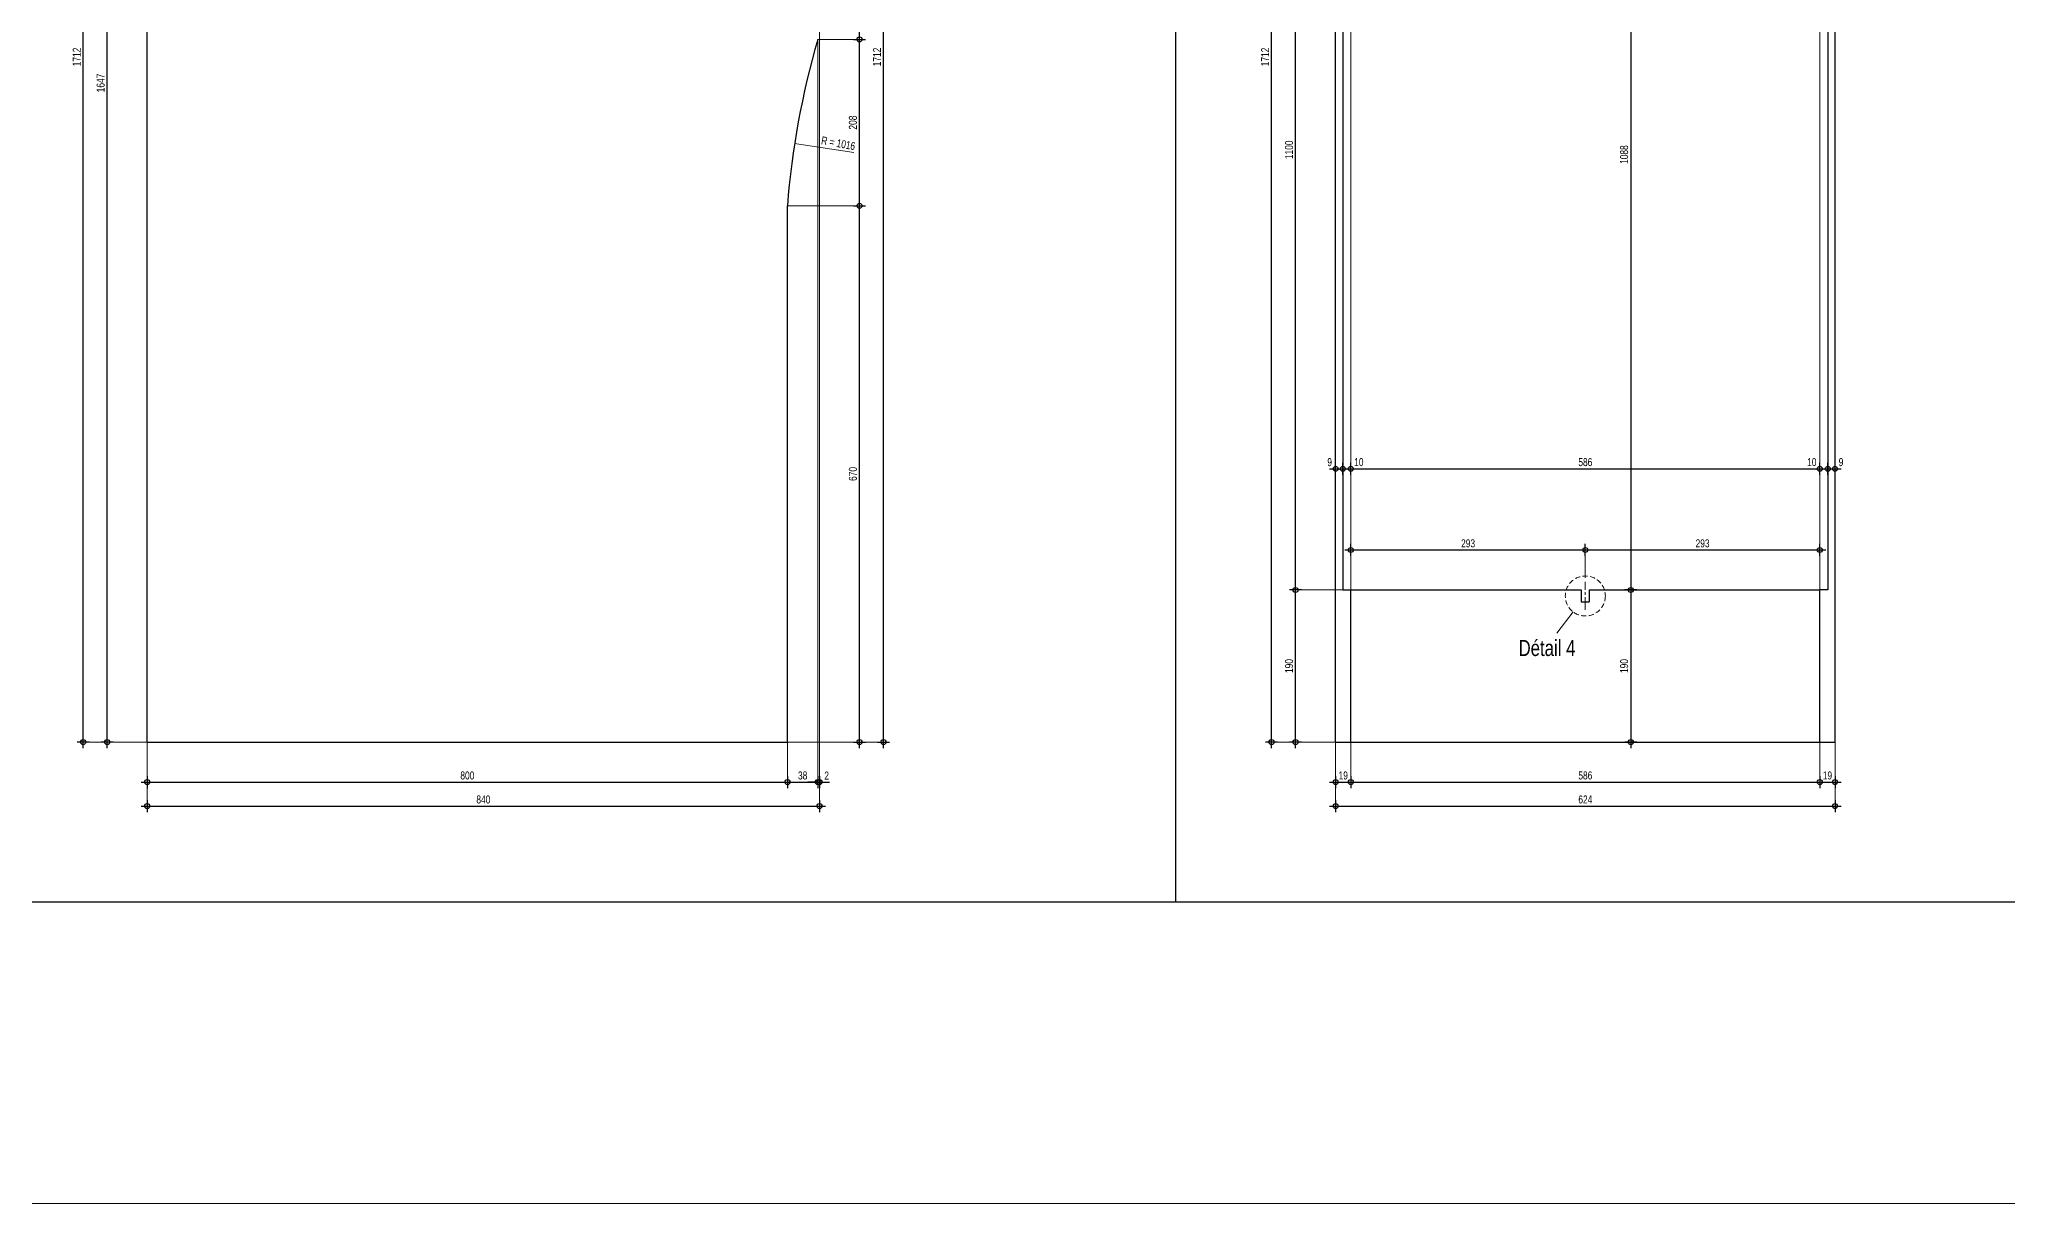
# Model space of a CAD drawing. Header units: millimetres. Extents: x -638 to 26377, y -728 to 1951.
# Drawn here: x 18597 to 21057, y -577 to 878 of the extents above; entities that cross this region are included whole.
import ezdxf
from ezdxf.enums import TextEntityAlignment as Align

# ---------------------------------------------------------------- set-up
doc = ezdxf.new("R2010")
doc.units = ezdxf.units.MM
doc.linetypes.add('AXES', pattern=[50.8, 31.75, -6.35, 6.35, -6.35])
doc.linetypes.add('CACHE', pattern=[9.525, 6.35, -3.175])
doc.layers.get('0').update_dxf_attribs({"color": 1, "lineweight": 100})
doc.layers.add('_Aide', color=5, linetype='Continuous', plot=False)
for name, color, linetype, lineweight in [('Cotes', 8, 'Continuous', 18), ('Cotes @ 5', 8, 'Continuous', 18), ('Plan', 7, 'Continuous', 25), ('Texte', 30, 'Continuous', 18)]:
    doc.layers.add(name, color=color, linetype=linetype, lineweight=lineweight)
doc.styles.get("Standard").update_dxf_attribs({"font": 'arial.ttf', "width": 0.75})
doc.dimstyles.new('Annotatif', dxfattribs={"dimscale": 0, "dimtxt": 2, "dimasz": 2.5, "dimexe": 1.5, "dimexo": 0, "dimtad": 1, "dimdec": 0, "dimtxsty": 'Standard', "dimblk": 'SMALL', "dimcen": 0, "dimdle": 1.5, "dimadec": 0, "dimazin": 0, "dimtfac": 1, "dimtdec": 0, "dimtix": 1, "dimtmove": 2, "dimatfit": 3, "dimfxl": 1.5, "dimfxlon": 1, "dimarcsym": 0})

# ---------------------------------------------------------------- blocks, each defined once
blk = doc.blocks.new('_Small')
at = {"color": 0, "linetype": 'ByBlock', "lineweight": -2}
blk.add_circle((0, 0), 0.25, dxfattribs=at)
blk = doc.blocks.new('*D596')
at = {"layer": 'Cotes', "color": 0, "lineweight": -2, "transparency": 16777216}
for p, q in [((18682, -7.5), (18682, 1654.5)), ((18689.5, 1647), (18674.5, 1647)), ((18689.5, 0), (18674.5, 0))]:
    blk.add_line(p, q, dxfattribs=at)
at = {"layer": 'Defpoints', "color": 0, "transparency": 16777216}
for p in [(18682, 1647), (18732, 1647), (18732, 0)]:
    blk.add_point(p, dxfattribs=at)
at = {"layer": 'Cotes', "color": 0, "lineweight": -2, "transparency": 16777216, "xscale": 12.5, "yscale": 12.5, "zscale": 12.5}
for p, rotation in [((18682, 1647), 90), ((18682, 0), 270)]:
    blk.add_blockref('_Small', p, dxfattribs=dict(at, rotation=rotation))
at = {"layer": 'Cotes', "color": 0, "transparency": 16777216, "insert": (18673.8, 823.5), "char_height": 10, "attachment_point": 5, "rotation": 90}
blk.add_mtext('1647', dxfattribs=at)
blk = doc.blocks.new('*D599')
at = {"layer": 'Cotes', "color": 0, "lineweight": -2, "transparency": 16777216}
for p, q in [((18659.5, 1712), (18644.5, 1712)), ((18652, -7.5), (18652, 1719.5)), ((18659.5, 0), (18644.5, 0))]:
    blk.add_line(p, q, dxfattribs=at)
at = {"layer": 'Defpoints', "color": 0, "transparency": 16777216}
for p in [(18652, 1712), (19123.9, 1712), (18732, 0)]:
    blk.add_point(p, dxfattribs=at)
at = {"layer": 'Cotes', "color": 0, "lineweight": -2, "transparency": 16777216, "xscale": 12.5, "yscale": 12.5, "zscale": 12.5}
for p, rotation in [((18652, 1712), 90), ((18652, 0), 270)]:
    blk.add_blockref('_Small', p, dxfattribs=dict(at, rotation=rotation))
at = {"layer": 'Cotes', "color": 0, "transparency": 16777216, "insert": (18643.9, 856), "char_height": 10, "attachment_point": 5, "rotation": 90}
blk.add_mtext('1712', dxfattribs=at)
blk = doc.blocks.new('*D607')
at = {"layer": 'Cotes', "color": 0, "lineweight": -2, "transparency": 16777216}
for p, q in [((18732, -42.5), (18732, -57.5)), ((19532, -42.5), (19532, -57.5)), ((18724.5, -50), (19539.5, -50))]:
    blk.add_line(p, q, dxfattribs=at)
at = {"layer": 'Defpoints', "color": 0, "transparency": 16777216}
for p in [(19532, 0), (18732, 0), (19532, -50)]:
    blk.add_point(p, dxfattribs=at)
at = {"layer": 'Cotes', "color": 0, "lineweight": -2, "transparency": 16777216, "xscale": 12.5, "yscale": 12.5, "zscale": 12.5, "rotation": 180}
blk.add_blockref('_Small', (18732, -50), dxfattribs=at)
at = {"layer": 'Cotes', "color": 0, "lineweight": -2, "transparency": 16777216, "xscale": 12.5, "yscale": 12.5, "zscale": 12.5}
blk.add_blockref('_Small', (19532, -50), dxfattribs=at)
at = {"layer": 'Cotes', "color": 0, "transparency": 16777216, "insert": (19132, -41.8), "char_height": 10, "attachment_point": 5}
blk.add_mtext('800', dxfattribs=at)
blk = doc.blocks.new('*D608')
at = {"layer": 'Cotes', "color": 0, "lineweight": -2, "transparency": 16777216}
for p, q in [((19532, -42.5), (19532, -57.5)), ((19570, -42.5), (19570, -57.5)), ((19524.5, -50), (19577.5, -50))]:
    blk.add_line(p, q, dxfattribs=at)
at = {"layer": 'Defpoints', "color": 0, "transparency": 16777216}
for p in [(19570, 878), (19532, 0), (19570, -50)]:
    blk.add_point(p, dxfattribs=at)
at = {"layer": 'Cotes', "color": 0, "lineweight": -2, "transparency": 16777216, "xscale": 12.5, "yscale": 12.5, "zscale": 12.5, "rotation": 180}
blk.add_blockref('_Small', (19532, -50), dxfattribs=at)
at = {"layer": 'Cotes', "color": 0, "lineweight": -2, "transparency": 16777216, "xscale": 12.5, "yscale": 12.5, "zscale": 12.5}
blk.add_blockref('_Small', (19570, -50), dxfattribs=at)
at = {"layer": 'Cotes', "color": 0, "transparency": 16777216, "insert": (19551, -41.8), "char_height": 10, "attachment_point": 5}
blk.add_mtext('38', dxfattribs=at)
blk = doc.blocks.new('*D609')
at = {"layer": 'Cotes', "color": 0, "lineweight": -2, "transparency": 16777216}
for p, q in [((19570, -42.5), (19570, -57.5)), ((19572, -42.5), (19572, -57.5)), ((19570, -50), (19557.5, -50)), ((19570, -50), (19572, -50)), ((19572, -50), (19584.5, -50))]:
    blk.add_line(p, q, dxfattribs=at)
at = {"layer": 'Defpoints', "color": 0, "transparency": 16777216}
for p in [(19572, 892.6), (19570, 878), (19572, -50)]:
    blk.add_point(p, dxfattribs=at)
at = {"layer": 'Cotes', "color": 0, "lineweight": -2, "transparency": 16777216, "xscale": 12.5, "yscale": 12.5, "zscale": 12.5}
blk.add_blockref('_Small', (19570, -50), dxfattribs=at)
at = {"layer": 'Cotes', "color": 0, "lineweight": -2, "transparency": 16777216, "xscale": 12.5, "yscale": 12.5, "zscale": 12.5, "rotation": 180}
blk.add_blockref('_Small', (19572, -50), dxfattribs=at)
at = {"layer": 'Cotes', "color": 0, "transparency": 16777216, "insert": (19581, -41.9), "char_height": 10, "attachment_point": 5}
blk.add_mtext('2', dxfattribs=at)
blk = doc.blocks.new('*D610')
at = {"layer": 'Cotes', "color": 0, "lineweight": -2, "transparency": 16777216}
for p, q in [((18732, -72.5), (18732, -87.5)), ((19572, -72.5), (19572, -87.5)), ((18724.5, -80), (19579.5, -80))]:
    blk.add_line(p, q, dxfattribs=at)
at = {"layer": 'Defpoints', "color": 0, "transparency": 16777216}
for p in [(19572, 892.6), (18732, 0), (19572, -80)]:
    blk.add_point(p, dxfattribs=at)
at = {"layer": 'Cotes', "color": 0, "lineweight": -2, "transparency": 16777216, "xscale": 12.5, "yscale": 12.5, "zscale": 12.5, "rotation": 180}
blk.add_blockref('_Small', (18732, -80), dxfattribs=at)
at = {"layer": 'Cotes', "color": 0, "lineweight": -2, "transparency": 16777216, "xscale": 12.5, "yscale": 12.5, "zscale": 12.5}
blk.add_blockref('_Small', (19572, -80), dxfattribs=at)
at = {"layer": 'Cotes', "color": 0, "transparency": 16777216, "insert": (19152, -71.8), "char_height": 10, "attachment_point": 5}
blk.add_mtext('840', dxfattribs=at)
blk = doc.blocks.new('*D611')
at = {"layer": 'Cotes', "color": 0, "lineweight": -2, "transparency": 16777216}
for p, q in [((19614.5, 670), (19629.5, 670)), ((19622, -7.5), (19622, 677.5)), ((19614.5, 0), (19629.5, 0))]:
    blk.add_line(p, q, dxfattribs=at)
at = {"layer": 'Defpoints', "color": 0, "transparency": 16777216}
for p in [(19532, 670), (19622, 670), (19532, 0)]:
    blk.add_point(p, dxfattribs=at)
at = {"layer": 'Cotes', "color": 0, "lineweight": -2, "transparency": 16777216, "xscale": 12.5, "yscale": 12.5, "zscale": 12.5}
for p, rotation in [((19622, 670), 90), ((19622, 0), 270)]:
    blk.add_blockref('_Small', p, dxfattribs=dict(at, rotation=rotation))
at = {"layer": 'Cotes', "color": 0, "transparency": 16777216, "insert": (19613.8, 335), "char_height": 10, "attachment_point": 5, "rotation": 90}
blk.add_mtext('670', dxfattribs=at)
blk = doc.blocks.new('*D612')
at = {"layer": 'Cotes', "color": 0, "lineweight": -2, "transparency": 16777216}
for p, q in [((19622, 662.5), (19622, 885.5)), ((19614.5, 878), (19629.5, 878)), ((19614.5, 670), (19629.5, 670))]:
    blk.add_line(p, q, dxfattribs=at)
at = {"layer": 'Defpoints', "color": 0, "transparency": 16777216}
for p in [(19570, 878), (19622, 878), (19532, 670)]:
    blk.add_point(p, dxfattribs=at)
at = {"layer": 'Cotes', "color": 0, "lineweight": -2, "transparency": 16777216, "xscale": 12.5, "yscale": 12.5, "zscale": 12.5}
for p, rotation in [((19622, 878), 90), ((19622, 670), 270)]:
    blk.add_blockref('_Small', p, dxfattribs=dict(at, rotation=rotation))
at = {"layer": 'Cotes', "color": 0, "transparency": 16777216, "insert": (19613.8, 774), "char_height": 10, "attachment_point": 5, "rotation": 90}
blk.add_mtext('208', dxfattribs=at)
blk = doc.blocks.new('*D613')
at = {"layer": 'Cotes', "color": 0, "lineweight": -2, "transparency": 16777216}
for p, q in [((19614.5, 913), (19629.5, 913)), ((19622, 870.5), (19622, 920.5)), ((19614.5, 878), (19629.5, 878))]:
    blk.add_line(p, q, dxfattribs=at)
at = {"layer": 'Defpoints', "color": 0, "transparency": 16777216}
for p in [(19568, 913), (19622, 913), (19570, 878)]:
    blk.add_point(p, dxfattribs=at)
at = {"layer": 'Cotes', "color": 0, "lineweight": -2, "transparency": 16777216, "xscale": 12.5, "yscale": 12.5, "zscale": 12.5}
for p, rotation in [((19622, 913), 90), ((19622, 878), 270)]:
    blk.add_blockref('_Small', p, dxfattribs=dict(at, rotation=rotation))
at = {"layer": 'Cotes', "color": 0, "transparency": 16777216, "insert": (19613.8, 895.5), "char_height": 10, "attachment_point": 5, "rotation": 90}
blk.add_mtext('35', dxfattribs=at)
blk = doc.blocks.new('*D619')
at = {"layer": 'Cotes', "color": 0, "lineweight": -2, "transparency": 16777216}
for p, q in [((19644.5, 1712), (19659.5, 1712)), ((19652, -7.5), (19652, 1719.5)), ((19644.5, 0), (19659.5, 0))]:
    blk.add_line(p, q, dxfattribs=at)
at = {"layer": 'Defpoints', "color": 0, "transparency": 16777216}
for p in [(19123.9, 1712), (19652, 1712), (19532, 0)]:
    blk.add_point(p, dxfattribs=at)
at = {"layer": 'Cotes', "color": 0, "lineweight": -2, "transparency": 16777216, "xscale": 12.5, "yscale": 12.5, "zscale": 12.5}
for p, rotation in [((19652, 1712), 90), ((19652, 0), 270)]:
    blk.add_blockref('_Small', p, dxfattribs=dict(at, rotation=rotation))
at = {"layer": 'Cotes', "color": 0, "transparency": 16777216, "insert": (19643.9, 856), "char_height": 10, "attachment_point": 5, "rotation": 90}
blk.add_mtext('1712', dxfattribs=at)
blk = doc.blocks.new('*D680')
at = {"layer": 'Cotes', "color": 0, "lineweight": -2, "transparency": 16777216}
for p, q in [((20217, -42.5), (20217, -57.5)), ((20236, -42.5), (20236, -57.5)), ((20209.5, -50), (20243.5, -50))]:
    blk.add_line(p, q, dxfattribs=at)
at = {"layer": 'Defpoints', "color": 0, "transparency": 16777216}
for p in [(20217, 0), (20236, 0), (20236, -50)]:
    blk.add_point(p, dxfattribs=at)
at = {"layer": 'Cotes', "color": 0, "lineweight": -2, "transparency": 16777216, "xscale": 12.5, "yscale": 12.5, "zscale": 12.5, "rotation": 180}
blk.add_blockref('_Small', (20217, -50), dxfattribs=at)
at = {"layer": 'Cotes', "color": 0, "lineweight": -2, "transparency": 16777216, "xscale": 12.5, "yscale": 12.5, "zscale": 12.5}
blk.add_blockref('_Small', (20236, -50), dxfattribs=at)
at = {"layer": 'Cotes', "color": 0, "transparency": 16777216, "insert": (20226.5, -41.8), "char_height": 10, "attachment_point": 5}
blk.add_mtext('19', dxfattribs=at)
blk = doc.blocks.new('*D681')
at = {"layer": 'Cotes', "color": 0, "lineweight": -2, "transparency": 16777216}
for p, q in [((20236, -42.5), (20236, -57.5)), ((20822, -42.5), (20822, -57.5)), ((20228.5, -50), (20829.5, -50))]:
    blk.add_line(p, q, dxfattribs=at)
at = {"layer": 'Defpoints', "color": 0, "transparency": 16777216}
for p in [(20236, 0), (20822, 0), (20822, -50)]:
    blk.add_point(p, dxfattribs=at)
at = {"layer": 'Cotes', "color": 0, "lineweight": -2, "transparency": 16777216, "xscale": 12.5, "yscale": 12.5, "zscale": 12.5, "rotation": 180}
blk.add_blockref('_Small', (20236, -50), dxfattribs=at)
at = {"layer": 'Cotes', "color": 0, "lineweight": -2, "transparency": 16777216, "xscale": 12.5, "yscale": 12.5, "zscale": 12.5}
blk.add_blockref('_Small', (20822, -50), dxfattribs=at)
at = {"layer": 'Cotes', "color": 0, "transparency": 16777216, "insert": (20529, -41.8), "char_height": 10, "attachment_point": 5}
blk.add_mtext('586', dxfattribs=at)
blk = doc.blocks.new('*D682')
at = {"layer": 'Cotes', "color": 0, "lineweight": -2, "transparency": 16777216}
for p, q in [((20822, -42.5), (20822, -57.5)), ((20841, -42.5), (20841, -57.5)), ((20814.5, -50), (20848.5, -50))]:
    blk.add_line(p, q, dxfattribs=at)
at = {"layer": 'Defpoints', "color": 0, "transparency": 16777216}
for p in [(20822, 0), (20841, 0), (20841, -50)]:
    blk.add_point(p, dxfattribs=at)
at = {"layer": 'Cotes', "color": 0, "lineweight": -2, "transparency": 16777216, "xscale": 12.5, "yscale": 12.5, "zscale": 12.5, "rotation": 180}
blk.add_blockref('_Small', (20822, -50), dxfattribs=at)
at = {"layer": 'Cotes', "color": 0, "lineweight": -2, "transparency": 16777216, "xscale": 12.5, "yscale": 12.5, "zscale": 12.5}
blk.add_blockref('_Small', (20841, -50), dxfattribs=at)
at = {"layer": 'Cotes', "color": 0, "transparency": 16777216, "insert": (20831.5, -41.8), "char_height": 10, "attachment_point": 5}
blk.add_mtext('19', dxfattribs=at)
blk = doc.blocks.new('*D683')
at = {"layer": 'Cotes', "color": 0, "lineweight": -2, "transparency": 16777216}
for p, q in [((20217, -72.5), (20217, -87.5)), ((20841, -72.5), (20841, -87.5)), ((20209.5, -80), (20848.5, -80))]:
    blk.add_line(p, q, dxfattribs=at)
at = {"layer": 'Defpoints', "color": 0, "transparency": 16777216}
for p in [(20217, 0), (20841, 0), (20841, -80)]:
    blk.add_point(p, dxfattribs=at)
at = {"layer": 'Cotes', "color": 0, "lineweight": -2, "transparency": 16777216, "xscale": 12.5, "yscale": 12.5, "zscale": 12.5, "rotation": 180}
blk.add_blockref('_Small', (20217, -80), dxfattribs=at)
at = {"layer": 'Cotes', "color": 0, "lineweight": -2, "transparency": 16777216, "xscale": 12.5, "yscale": 12.5, "zscale": 12.5}
blk.add_blockref('_Small', (20841, -80), dxfattribs=at)
at = {"layer": 'Cotes', "color": 0, "transparency": 16777216, "insert": (20529, -71.8), "char_height": 10, "attachment_point": 5}
blk.add_mtext('624', dxfattribs=at)
blk = doc.blocks.new('*D684')
at = {"layer": 'Cotes', "color": 0, "lineweight": -2, "transparency": 16777216}
for p, q in [((20167, -7.5), (20167, 197.5)), ((20174.5, 190), (20159.5, 190)), ((20174.5, 0), (20159.5, 0))]:
    blk.add_line(p, q, dxfattribs=at)
at = {"layer": 'Defpoints', "color": 0, "transparency": 16777216}
for p in [(20167, 190), (20226, 190), (20217, 0)]:
    blk.add_point(p, dxfattribs=at)
at = {"layer": 'Cotes', "color": 0, "lineweight": -2, "transparency": 16777216, "xscale": 12.5, "yscale": 12.5, "zscale": 12.5}
for p, rotation in [((20167, 190), 90), ((20167, 0), 270)]:
    blk.add_blockref('_Small', p, dxfattribs=dict(at, rotation=rotation))
at = {"layer": 'Cotes', "color": 0, "transparency": 16777216, "insert": (20158.8, 95), "char_height": 10, "attachment_point": 5, "rotation": 90}
blk.add_mtext('190', dxfattribs=at)
blk = doc.blocks.new('*D685')
at = {"layer": 'Cotes', "color": 0, "lineweight": -2, "transparency": 16777216}
for p, q in [((20174.5, 1290), (20159.5, 1290)), ((20167, 182.5), (20167, 1297.5)), ((20174.5, 190), (20159.5, 190))]:
    blk.add_line(p, q, dxfattribs=at)
at = {"layer": 'Defpoints', "color": 0, "transparency": 16777216}
for p in [(20167, 1290), (20226, 1290), (20226, 190)]:
    blk.add_point(p, dxfattribs=at)
at = {"layer": 'Cotes', "color": 0, "lineweight": -2, "transparency": 16777216, "xscale": 12.5, "yscale": 12.5, "zscale": 12.5}
for p, rotation in [((20167, 1290), 90), ((20167, 190), 270)]:
    blk.add_blockref('_Small', p, dxfattribs=dict(at, rotation=rotation))
at = {"layer": 'Cotes', "color": 0, "transparency": 16777216, "insert": (20158.8, 740), "char_height": 10, "attachment_point": 5, "rotation": 90}
blk.add_mtext('1100', dxfattribs=at)
blk = doc.blocks.new('*D689')
at = {"layer": 'Cotes', "color": 0, "lineweight": -2, "transparency": 16777216}
for p, q in [((20144.5, 1712), (20129.5, 1712)), ((20137, -7.5), (20137, 1719.5)), ((20144.5, 0), (20129.5, 0))]:
    blk.add_line(p, q, dxfattribs=at)
at = {"layer": 'Defpoints', "color": 0, "transparency": 16777216}
for p in [(20137, 1712), (20217, 1712), (20217, 0)]:
    blk.add_point(p, dxfattribs=at)
at = {"layer": 'Cotes', "color": 0, "lineweight": -2, "transparency": 16777216, "xscale": 12.5, "yscale": 12.5, "zscale": 12.5}
for p, rotation in [((20137, 1712), 90), ((20137, 0), 270)]:
    blk.add_blockref('_Small', p, dxfattribs=dict(at, rotation=rotation))
at = {"layer": 'Cotes', "color": 0, "transparency": 16777216, "insert": (20128.9, 856), "char_height": 10, "attachment_point": 5, "rotation": 90}
blk.add_mtext('1712', dxfattribs=at)
blk = doc.blocks.new('*D690')
at = {"layer": 'Cotes', "color": 0, "lineweight": -2, "transparency": 16777216}
for p, q in [((20217, 333.9), (20217, 348.9)), ((20226, 333.9), (20226, 348.9)), ((20209.5, 341.4), (20233.5, 341.4))]:
    blk.add_line(p, q, dxfattribs=at)
at = {"layer": 'Defpoints', "color": 0, "transparency": 16777216}
for p in [(20226, 341.4), (20226, 190), (20217, 0)]:
    blk.add_point(p, dxfattribs=at)
at = {"layer": 'Cotes', "color": 0, "lineweight": -2, "transparency": 16777216, "xscale": 12.5, "yscale": 12.5, "zscale": 12.5, "rotation": 180}
blk.add_blockref('_Small', (20217, 341.4), dxfattribs=at)
at = {"layer": 'Cotes', "color": 0, "lineweight": -2, "transparency": 16777216, "xscale": 12.5, "yscale": 12.5, "zscale": 12.5}
blk.add_blockref('_Small', (20226, 341.4), dxfattribs=at)
at = {"layer": 'Cotes', "color": 0, "transparency": 16777216, "insert": (20209.5, 349.7), "char_height": 10, "attachment_point": 5}
blk.add_mtext('9', dxfattribs=at)
blk = doc.blocks.new('*D691')
at = {"layer": 'Cotes', "color": 0, "lineweight": -2, "transparency": 16777216}
for p, q in [((20226, 333.9), (20226, 348.9)), ((20236, 333.9), (20236, 348.9)), ((20218.5, 341.4), (20243.5, 341.4))]:
    blk.add_line(p, q, dxfattribs=at)
at = {"layer": 'Defpoints', "color": 0, "transparency": 16777216}
for p in [(20236, 341.4), (20226, 190), (20236, 190)]:
    blk.add_point(p, dxfattribs=at)
at = {"layer": 'Cotes', "color": 0, "lineweight": -2, "transparency": 16777216, "xscale": 12.5, "yscale": 12.5, "zscale": 12.5, "rotation": 180}
blk.add_blockref('_Small', (20226, 341.4), dxfattribs=at)
at = {"layer": 'Cotes', "color": 0, "lineweight": -2, "transparency": 16777216, "xscale": 12.5, "yscale": 12.5, "zscale": 12.5}
blk.add_blockref('_Small', (20236, 341.4), dxfattribs=at)
at = {"layer": 'Cotes', "color": 0, "transparency": 16777216, "insert": (20246, 349.7), "char_height": 10, "attachment_point": 5}
blk.add_mtext('10', dxfattribs=at)
blk = doc.blocks.new('*D692')
at = {"layer": 'Cotes', "color": 0, "lineweight": -2, "transparency": 16777216}
for p, q in [((20236, 333.9), (20236, 348.9)), ((20822, 333.9), (20822, 348.9)), ((20228.5, 341.4), (20829.5, 341.4))]:
    blk.add_line(p, q, dxfattribs=at)
at = {"layer": 'Defpoints', "color": 0, "transparency": 16777216}
for p in [(20822, 341.4), (20236, 190), (20822, 190)]:
    blk.add_point(p, dxfattribs=at)
at = {"layer": 'Cotes', "color": 0, "lineweight": -2, "transparency": 16777216, "xscale": 12.5, "yscale": 12.5, "zscale": 12.5, "rotation": 180}
blk.add_blockref('_Small', (20236, 341.4), dxfattribs=at)
at = {"layer": 'Cotes', "color": 0, "lineweight": -2, "transparency": 16777216, "xscale": 12.5, "yscale": 12.5, "zscale": 12.5}
blk.add_blockref('_Small', (20822, 341.4), dxfattribs=at)
at = {"layer": 'Cotes', "color": 0, "transparency": 16777216, "insert": (20529, 349.7), "char_height": 10, "attachment_point": 5}
blk.add_mtext('586', dxfattribs=at)
blk = doc.blocks.new('*D693')
at = {"layer": 'Cotes', "color": 0, "lineweight": -2, "transparency": 16777216}
for p, q in [((20822, 333.9), (20822, 348.9)), ((20832, 333.9), (20832, 348.9)), ((20814.5, 341.4), (20839.5, 341.4))]:
    blk.add_line(p, q, dxfattribs=at)
at = {"layer": 'Defpoints', "color": 0, "transparency": 16777216}
for p in [(20832, 341.4), (20822, 190), (20832, 190)]:
    blk.add_point(p, dxfattribs=at)
at = {"layer": 'Cotes', "color": 0, "lineweight": -2, "transparency": 16777216, "xscale": 12.5, "yscale": 12.5, "zscale": 12.5, "rotation": 180}
blk.add_blockref('_Small', (20822, 341.4), dxfattribs=at)
at = {"layer": 'Cotes', "color": 0, "lineweight": -2, "transparency": 16777216, "xscale": 12.5, "yscale": 12.5, "zscale": 12.5}
blk.add_blockref('_Small', (20832, 341.4), dxfattribs=at)
at = {"layer": 'Cotes', "color": 0, "transparency": 16777216, "insert": (20812, 349.7), "char_height": 10, "attachment_point": 5}
blk.add_mtext('10', dxfattribs=at)
blk = doc.blocks.new('*D694')
at = {"layer": 'Cotes', "color": 0, "lineweight": -2, "transparency": 16777216}
for p, q in [((20832, 333.9), (20832, 348.9)), ((20841, 333.9), (20841, 348.9)), ((20824.5, 341.4), (20848.5, 341.4))]:
    blk.add_line(p, q, dxfattribs=at)
at = {"layer": 'Defpoints', "color": 0, "transparency": 16777216}
for p in [(20841, 341.4), (20832, 190), (20841, 0)]:
    blk.add_point(p, dxfattribs=at)
at = {"layer": 'Cotes', "color": 0, "lineweight": -2, "transparency": 16777216, "xscale": 12.5, "yscale": 12.5, "zscale": 12.5, "rotation": 180}
blk.add_blockref('_Small', (20832, 341.4), dxfattribs=at)
at = {"layer": 'Cotes', "color": 0, "lineweight": -2, "transparency": 16777216, "xscale": 12.5, "yscale": 12.5, "zscale": 12.5}
blk.add_blockref('_Small', (20841, 341.4), dxfattribs=at)
at = {"layer": 'Cotes', "color": 0, "transparency": 16777216, "insert": (20848.5, 349.7), "char_height": 10, "attachment_point": 5}
blk.add_mtext('9', dxfattribs=at)
blk = doc.blocks.new('*D695')
at = {"layer": 'Cotes', "color": 0, "lineweight": -2, "transparency": 16777216}
for p, q in [((20236, 232.5), (20236, 247.5)), ((20529, 232.5), (20529, 247.5)), ((20228.5, 240), (20536.5, 240))]:
    blk.add_line(p, q, dxfattribs=at)
at = {"layer": 'Defpoints', "color": 0, "transparency": 16777216}
for p in [(20529, 240), (20236, 190), (20529, 175)]:
    blk.add_point(p, dxfattribs=at)
at = {"layer": 'Cotes', "color": 0, "lineweight": -2, "transparency": 16777216, "xscale": 12.5, "yscale": 12.5, "zscale": 12.5, "rotation": 180}
blk.add_blockref('_Small', (20236, 240), dxfattribs=at)
at = {"layer": 'Cotes', "color": 0, "lineweight": -2, "transparency": 16777216, "xscale": 12.5, "yscale": 12.5, "zscale": 12.5}
blk.add_blockref('_Small', (20529, 240), dxfattribs=at)
at = {"layer": 'Cotes', "color": 0, "transparency": 16777216, "insert": (20382.5, 248.2), "char_height": 10, "attachment_point": 5}
blk.add_mtext('293', dxfattribs=at)
blk = doc.blocks.new('*D696')
at = {"layer": 'Cotes', "color": 0, "lineweight": -2, "transparency": 16777216}
for p, q in [((20529, 232.5), (20529, 247.5)), ((20822, 232.5), (20822, 247.5)), ((20521.5, 240), (20829.5, 240))]:
    blk.add_line(p, q, dxfattribs=at)
at = {"layer": 'Defpoints', "color": 0, "transparency": 16777216}
for p in [(20822, 240), (20529, 175), (20822, 190)]:
    blk.add_point(p, dxfattribs=at)
at = {"layer": 'Cotes', "color": 0, "lineweight": -2, "transparency": 16777216, "xscale": 12.5, "yscale": 12.5, "zscale": 12.5, "rotation": 180}
blk.add_blockref('_Small', (20529, 240), dxfattribs=at)
at = {"layer": 'Cotes', "color": 0, "lineweight": -2, "transparency": 16777216, "xscale": 12.5, "yscale": 12.5, "zscale": 12.5}
blk.add_blockref('_Small', (20822, 240), dxfattribs=at)
at = {"layer": 'Cotes', "color": 0, "transparency": 16777216, "insert": (20675.5, 248.2), "char_height": 10, "attachment_point": 5}
blk.add_mtext('293', dxfattribs=at)
blk = doc.blocks.new('*D711')
at = {"layer": 'Cotes', "color": 0, "lineweight": -2, "transparency": 16777216}
for p, q in [((20585.7, 1285.5), (20585.7, 182.5)), ((20593.2, 1278), (20578.2, 1278)), ((20593.2, 190), (20578.2, 190))]:
    blk.add_line(p, q, dxfattribs=at)
at = {"layer": 'Defpoints', "color": 0, "transparency": 16777216}
for p in [(20832, 1278), (20585.7, 190), (20832, 190)]:
    blk.add_point(p, dxfattribs=at)
at = {"layer": 'Cotes', "color": 0, "lineweight": -2, "transparency": 16777216, "xscale": 12.5, "yscale": 12.5, "zscale": 12.5}
for p, rotation in [((20585.7, 1278), 90), ((20585.7, 190), 270)]:
    blk.add_blockref('_Small', p, dxfattribs=dict(at, rotation=rotation))
at = {"layer": 'Cotes', "color": 0, "transparency": 16777216, "insert": (20577.5, 734), "char_height": 10, "attachment_point": 5, "rotation": 90}
blk.add_mtext('1088', dxfattribs=at)
blk = doc.blocks.new('*D712')
at = {"layer": 'Cotes', "color": 0, "lineweight": -2, "transparency": 16777216}
for p, q in [((20585.7, 197.5), (20585.7, -7.5)), ((20593.2, 190), (20578.2, 190)), ((20593.2, 0), (20578.2, 0))]:
    blk.add_line(p, q, dxfattribs=at)
at = {"layer": 'Defpoints', "color": 0, "transparency": 16777216}
for p in [(20822, 190), (20585.7, 0), (20822, 0)]:
    blk.add_point(p, dxfattribs=at)
at = {"layer": 'Cotes', "color": 0, "lineweight": -2, "transparency": 16777216, "xscale": 12.5, "yscale": 12.5, "zscale": 12.5}
for p, rotation in [((20585.7, 190), 90), ((20585.7, 0), 270)]:
    blk.add_blockref('_Small', p, dxfattribs=dict(at, rotation=rotation))
at = {"layer": 'Cotes', "color": 0, "transparency": 16777216, "insert": (20577.5, 95), "char_height": 10, "attachment_point": 5, "rotation": 90}
blk.add_mtext('190', dxfattribs=at)

msp = doc.modelspace()

# ---------------------------------------------------------------- linework, layer by layer
at = {"layer": '_Aide'}
for p, q in [((20017, 1900), (20017, -200)), ((20017, -200), (18532, -200)), ((21502, -200), (20017, -200))]:
    msp.add_line(p, q, dxfattribs=at)
at = {"layer": 'Cotes'}
for p, q in [((19572, -80), (19572, 892.6)), ((19570, -50), (19570, 878)), ((19570, 878), (19622, 878)), ((19615.1, 736.5), (19541, 748)), ((19532, 670), (19622, 670)), ((20529, 205), (20529, 240)), ((20226, 190), (20167, 190)), ((18732, 0), (18652, 0)), ((19532, 0), (19532, -50)), ((19532, 0), (19652, 0)), ((20217, 0), (20137, 0)), ((20217, -80), (20217, 0)), ((20236, -50), (20236, 0)), ((20822, -50), (20822, 0)), ((20841, -80), (20841, 0)), ((18732, 0), (18732, -80))]:
    msp.add_line(p, q, dxfattribs=at)
at = {"layer": 'Cotes', "linetype": 'AXES', "ltscale": 0.5}
msp.add_line((20529, 165), (20529, 200), dxfattribs=at)
at = {"layer": 'Plan'}
for p, q in [((20217, 0), (20217, 1712)), ((20841, 0), (20841, 1712)), ((18732, 0), (18732, 1647)), ((20226, 1290), (20226, 190)), ((20832, 1290), (20832, 190)), ((19532, 0), (19532, 670)), ((20226, 190), (20236, 190)), ((20236, 0), (20236, 190)), ((20236, 190), (20524, 190)), ((20524, 190), (20524, 175)), ((20524, 175), (20534, 175)), ((20534, 190), (20822, 190)), ((20534, 190), (20534, 175)), ((20822, 0), (20822, 190)), ((20832, 190), (20822, 190)), ((18732, 0), (19532, 0)), ((20217, 0), (20236, 0)), ((20236, 0), (20822, 0)), ((20822, 0), (20841, 0))]:
    msp.add_line(p, q, dxfattribs=at)
at = {"layer": 'Plan', "color": 30, "lineweight": 18}
for p, q in [((20236, 1278), (20236, 190)), ((20822, 1278), (20822, 190))]:
    msp.add_line(p, q, dxfattribs=at)
at = {"layer": 'Plan'}
msp.add_arc((20545, 592.4), 1016, 163.6739, 175.6195, dxfattribs=at)
at = {"layer": 'Texte', "color": 63, "lineweight": 13}
msp.add_line((20513.7, 162.7), (20493.2, 136.1), dxfattribs=at)
at = {"layer": 'Texte'}
msp.add_line((17047, -576.7), (26377, -576.7), dxfattribs=at)
at = {"layer": 'Texte', "color": 63, "linetype": 'CACHE', "lineweight": 13}
msp.add_circle((20529, 182.5), 25, dxfattribs=at)

# ---------------------------------------------------------------- texts
at = {"layer": 'Cotes', "width": 0.75}
msp.add_text('R = 1016', height=10, rotation=349.6467, dxfattribs=at).set_placement((19615.1, 736.5), align=Align.BOTTOM_RIGHT)
at = {"layer": 'Texte', "color": 63, "lineweight": 13, "width": 0.75}
msp.add_text('Détail 4', height=20, dxfattribs=at).set_placement((20481.1, 117.5), align=Align.MIDDLE_CENTER)

# ---------------------------------------------------------------- dimensions: what is measured, and where the dimension line sits
at = {"layer": 'Cotes @ 5'}
for base, p1, p2, picture, middle in [((18652, 1712), (18732, 0), (19123.9, 1712), '*D599', (18643.9, 856)), ((19652, 1712), (19532, 0), (19123.9, 1712), '*D619', (19643.9, 856)), ((20137, 1712), (20217, 0), (20217, 1712), '*D689', (20128.9, 856)), ((18682, 1647), (18732, 0), (18732, 1647), '*D596', (18673.8, 823.5)), ((20167, 1290), (20226, 190), (20226, 1290), '*D685', (20158.8, 740)), ((20585.7, 190), (20832, 1278), (20832, 190), '*D711', (20577.5, 734)), ((19622, 913), (19570, 878), (19568, 913), '*D613', (19613.8, 895.5)), ((19622, 878), (19532, 670), (19570, 878), '*D612', (19613.8, 774)), ((19622, 670), (19532, 0), (19532, 670), '*D611', (19613.8, 335)), ((20167, 190), (20217, 0), (20226, 190), '*D684', (20158.8, 95)), ((20585.7, 0), (20822, 190), (20822, 0), '*D712', (20577.5, 95))]:
    dim = msp.add_linear_dim(base=base, p1=p1, p2=p2, angle=90, dimstyle='Annotatif', override={"dimscale": 5, "dimtix": 1, "dimtofl": 1, "dimtmove": 2, "dimatfit": 3}, dxfattribs=at)
    dim.commit()
    dim.dimension.update_dxf_attribs({"geometry": picture, "text_midpoint": middle})
for base, p1, p2, picture, middle in [((19572, -80), (18732, 0), (19572, 892.6), '*D610', (19152, -71.8)), ((19570, -50), (19532, 0), (19570, 878), '*D608', (19551, -41.8)), ((20822, 341.4), (20236, 190), (20822, 190), '*D692', (20529, 349.7)), ((20529, 240), (20236, 190), (20529, 175), '*D695', (20382.5, 248.2)), ((20822, 240), (20529, 175), (20822, 190), '*D696', (20675.5, 248.2)), ((19532, -50), (18732, 0), (19532, 0), '*D607', (19132, -41.8)), ((20236, -50), (20217, 0), (20236, 0), '*D680', (20226.5, -41.8)), ((20841, -80), (20217, 0), (20841, 0), '*D683', (20529, -71.8)), ((20822, -50), (20236, 0), (20822, 0), '*D681', (20529, -41.8)), ((20841, -50), (20822, 0), (20841, 0), '*D682', (20831.5, -41.8))]:
    dim = msp.add_linear_dim(base=base, p1=p1, p2=p2, dimstyle='Annotatif', override={"dimscale": 5, "dimtix": 1, "dimtofl": 1, "dimtmove": 2, "dimatfit": 3}, dxfattribs=at)
    dim.commit()
    dim.dimension.update_dxf_attribs({"geometry": picture, "text_midpoint": middle})
for base, p1, p2, picture, middle in [((19572, -50), (19570, 878), (19572, 892.6), '*D609', (19581, -41.9)), ((20226, 341.4), (20217, 0), (20226, 190), '*D690', (20209.5, 349.7)), ((20236, 341.4), (20226, 190), (20236, 190), '*D691', (20246, 349.7)), ((20832, 341.4), (20822, 190), (20832, 190), '*D693', (20812, 349.7)), ((20841, 341.4), (20832, 190), (20841, 0), '*D694', (20848.5, 349.7))]:
    dim = msp.add_linear_dim(base=base, p1=p1, p2=p2, dimstyle='Annotatif', override={"dimscale": 5, "dimtix": 1, "dimtofl": 1, "dimtmove": 2, "dimatfit": 3}, dxfattribs=at)
    dim.commit()
    dim.dimension.update_dxf_attribs({"geometry": picture, "text_midpoint": middle, "dimtype": 128})

doc.saveas('drawing.dxf')
